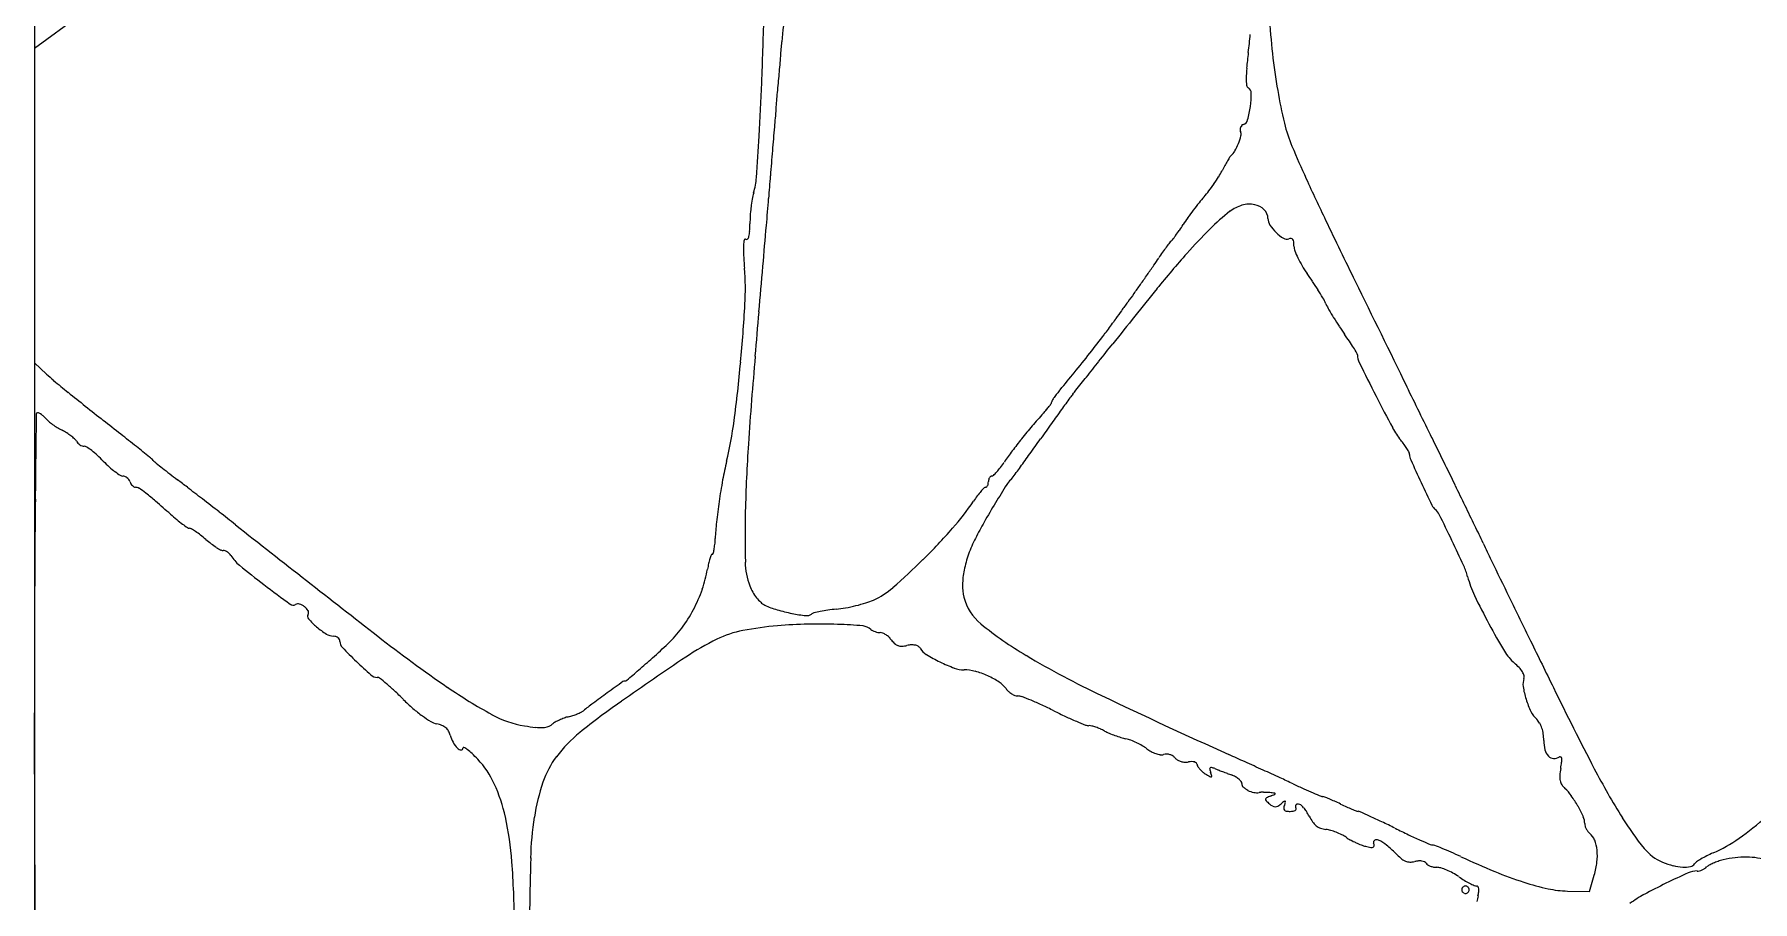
# Model space of a CAD drawing. Header units: millimetres. Extents: x 56222 to 3066687, y -650199 to -121287.
# Drawn here: x 138838.1 to 138853.09, y -183187.06 to -183179.49 of the extents above; entities that cross this region are included whole.
import ezdxf

# ---------------------------------------------------------------- set-up
doc = ezdxf.new("R2010")
doc.units = ezdxf.units.MM
doc.header["$MEASUREMENT"] = 0
doc.layers.add('FURNITURE', color=32, linetype='Continuous', lineweight=9)

msp = doc.modelspace()

# ---------------------------------------------------------------- linework, layer by layer
at = {"layer": 'FURNITURE', "lineweight": 0}
for p, q in [((138838.099, -183147.688), (138838.099, -183204.688)), ((138838.495, -183179.321), (138838.097, -183179.613)), ((138838.097, -183179.613), (138838.097, -183180.984)), ((138838.097, -183180.984), (138838.097, -183182.354)), ((138838.097, -183182.354), (138838.202, -183182.452)), ((138851.664, -183186.968), (138851.706, -183186.824)), ((138851.473, -183186.964), (138851.664, -183186.968))]:
    msp.add_line(p, q, dxfattribs=at)
for centre, radius, start, end in [((138849.591, -183179.951), 4.989, 172.1697, 175.4363), ((138792.409, -183177.892), 52.073, 357.7772, 358.4025), ((138854.456, -183179.04), 5.592, 182.9339, 186.3219), ((138817.944, -183177.425), 26.759, 355.1725, 355.4362), ((138842.341, -183178.871), 6.394, 353.0329, 354.4595), ((138775.138, -183173.81), 69.718, 355.04336, 355.17239), ((138853.625, -183180.25), 4.974, 173.033, 174.6262), ((138854.197, -183179.069), 5.331, 186.3219, 189.8334), ((138771.878, -183173.527), 72.99, 354.91521, 355.04333), ((138849.602, -183179.871), 0.932, 174.6262, 180.1322), ((138849.105, -183179.873), 0.436, 180.1321, 187.8591), ((138821.249, -183179.012), 23.211, 356.6334, 357.7773), ((138800.35, -183176.06), 44.405, 354.7293, 354.9152), ((138848.706, -183179.928), 0.0335, 187.8591, 238.2826), ((138848.661, -183180.001), 0.053, 359.5952, 58.2826), ((138847.807, -183179.995), 0.907, 352.1675, 359.5953), ((138853.366, -183179.212), 4.488, 189.8333, 193.5368), ((138869.988, -183182.485), 25.529, 174.7293, 175.0822), ((138847.814, -183179.996), 0.9, 344.6502, 352.1675), ((138920.096, -183186.796), 75.822, 175.08221, 175.23898), ((138848.663, -183180.318), 0.0469, 156.9836, 179.1587), ((138848.664, -183180.318), 0.0479, 179.1587, 200.9936), ((138848.662, -183180.317), 0.0455, 134.4318, 156.9837), ((138848.557, -183180.359), 0.0674, 346.3875, 20.9936), ((138848.66, -183180.315), 0.0432, 110.9935, 134.4318), ((138848.623, -183180.218), 0.0609, 290.9936, 344.6503), ((138850.29, -183179.953), 1.324, 193.5368, 202.7283), ((138821.791, -183179.044), 22.669, 355.7145, 356.6335), ((138848.131, -183180.257), 0.505, 330.4682, 338.6433), ((138848.123, -183180.254), 0.514, 338.6433, 346.3875), ((138857.651, -183176.869), 9.305, 202.7283, 204.6337), ((138925.376, -183187.236), 81.12, 175.23891, 175.39407), ((138850.056, -183181.488), 1.791, 151.4741, 153.1152), ((138849.598, -183181.239), 1.269, 149.3499, 151.4741), ((138849.656, -183181.273), 1.336, 147.6681, 149.35), ((138848.57, -183180.585), 0.0512, 129.7917, 147.668), ((138848.444, -183180.435), 0.145, 309.7916, 330.4682), ((138843.741, -183180.688), 0.657, 343.8689, 355.7145), ((138898.683, -183185.086), 54.341, 175.394, 175.6035), ((138847.075, -183179.887), 1.595, 325.4085, 328.0802), ((138847.85, -183180.369), 0.683, 328.0802, 333.1152), ((138872.065, -183170.26), 25.162, 204.6337, 205.5406), ((138845.744, -183181.167), 1.405, 170.1156, 173.0669), ((138844.866, -183181.014), 0.514, 163.8689, 170.1156), ((138805.17, -183177.896), 39.449, 355.2595, 355.6035), ((138849.365, -183181.839), 1.415, 138.7233, 141.485), ((138847.594, -183180.284), 0.942, 318.7233, 322.7545), ((138847.033, -183179.857), 1.647, 322.7545, 325.4086), ((138845.314, -183181.141), 0.974, 175.9821, 179.9999), ((138845.833, -183181.178), 1.495, 173.067, 175.982), ((138850.607, -183182.826), 3.002, 143.0677, 144.6478), ((138850.588, -183182.812), 2.978, 141.485, 143.0677), ((138849.761, -183182.6), 1.995, 128.1886, 134.939), ((138848.712, -183181.267), 0.298, 105.4817, 128.1886), ((138848.698, -183181.216), 0.246, 79.2454, 105.4817), ((138848.713, -183181.133), 0.161, 45.4656, 79.2454), ((138848.751, -183181.095), 0.108, 360, 45.4656), ((138844.104, -183181.194), 0.234, 345.707, 356.6266), ((138843.199, -183181.141), 1.14, 356.6266, 360), ((138651.84, -183165.181), 193.304, 355.15368, 355.25956), ((138846.671, -183180.238), 1.71, 323.9698, 325.838), ((138846.046, -183179.814), 2.466, 325.838, 327.2585), ((138849.411, -183181.978), 1.535, 144.6479, 147.2584), ((138851.621, -183184.464), 4.629, 134.939, 138.5385), ((138848.963, -183181.095), 0.104, 179.9999, 213.4541), ((138849.204, -183180.936), 0.392, 213.4541, 225.8884), ((138849.19, -183180.95), 0.373, 225.8884, 238.3913), ((138907.265, -183153.44), 64.174, 205.54053, 206.06879), ((138845.044, -183181.363), 0.761, 177.1897, 183.0704), ((138844.505, -183181.337), 0.222, 165.8094, 177.1897), ((138844.3, -183181.285), 0.00961, 58.2824, 165.8094), ((138844.311, -183181.267), 0.0112, 238.2825, 320.3359), ((138844.277, -183181.238), 0.0557, 320.3359, 345.7071), ((138849.381, -183182.379), 1.748, 143.6927, 145.5273), ((138849.525, -183182.485), 1.927, 142.3044, 143.6927), ((138848.049, -183181.344), 0.0612, 125.4983, 142.3043), ((138847.979, -183181.245), 0.0602, 305.4983, 322.5523), ((138846.534, -183180.138), 1.88, 322.5523, 323.9698), ((138849.022, -183181.222), 0.053, 238.3913, 290.9936), ((138849.056, -183181.31), 0.0406, 82.2084, 110.9936), ((138849.058, -183181.29), 0.0211, 35.3707, 82.2082), ((138849.036, -183181.306), 0.0483, 7.8046, 35.3707), ((138848.821, -183181.336), 0.265, 360, 7.8046), ((138849.207, -183181.336), 0.121, 180, 200.1634), ((138849.766, -183181.13), 0.716, 200.1633, 205.5656), ((138848.819, -183181.16), 4.542, 183.0703, 184.6388), ((138841.993, -183181.714), 2.307, 356.7797, 4.6388), ((138628.946, -183163.24), 216.28, 355.04782, 355.1537), ((138839.677, -183175.897), 9.922, 325.0227, 325.5984), ((138845.183, -183179.666), 3.25, 325.5984, 326.9215), ((138855.434, -183187.834), 9.718, 138.5385, 140.9125), ((138850.019, -183182.816), 2.522, 145.5273, 146.9214), ((138849.884, -183181.074), 0.846, 205.5656, 210.867), ((138849.933, -183181.045), 0.904, 210.867, 215.9154), ((138841.827, -183177.441), 7.276, 323.6947, 324.4531), ((138839.076, -183175.476), 10.656, 324.453, 325.0227), ((138847.535, -183182.781), 2.057, 33.5981, 35.9153), ((138847.035, -183183.114), 2.657, 31.6861, 33.5981), ((139313.772, -182954.57), 516.719, 206.0687, 206.18237), ((138887.038, -183213.506), 50.434, 140.9124, 141.6133), ((138863.402, -183193.287), 19.493, 143.9812, 144.256), ((138862.548, -183192.666), 18.437, 143.6948, 143.9812), ((138847.244, -183182.984), 2.411, 29.7509, 31.6861), ((138848.767, -183182.114), 0.658, 24.6639, 29.7509), ((138830.271, -183181.055), 14.047, 354.7127, 356.7796), ((138654.041, -183165.414), 191.092, 354.93164, 355.04784), ((138849.997, -183183.722), 3.025, 144.5277, 145.5189), ((138861.691, -183192.055), 17.385, 144.2559, 144.5277), ((138849.977, -183181.559), 0.674, 204.6639, 209.6231), ((138851.513, -183180.685), 2.441, 209.623, 211.5254), ((138851.723, -183180.556), 2.687, 211.5254, 213.4049), ((138834.762, -183172.395), 15.964, 321.792, 322.5208), ((138845.565, -183180.678), 2.351, 322.5209, 325.5189), ((138851.204, -183180.899), 2.065, 213.4049, 215.6946), ((138847.192, -183183.781), 2.874, 34.1898, 35.6946), ((138834.674, -183172.326), 16.076, 321.0095, 321.7919), ((138533.883, -182933.731), 400.112, 321.58521, 321.61317), ((138848.112, -183183.156), 1.762, 32.0186, 34.1899), ((138847.541, -183183.513), 2.436, 30.7076, 32.0187), ((138849.61, -183182.284), 0.0295, 360, 30.7076), ((138849.793, -183182.284), 0.154, 180, 206.3195), ((138830.643, -183181.089), 13.674, 352.5592, 354.7126), ((138881.27, -183185.568), 37.029, 174.9317, 176.1193), ((138646.05, -183022.68), 256.958, 321.54615, 321.58511), ((138876.016, -183169.313), 29.409, 206.3196, 206.9569), ((138839.239, -183181.335), 1.524, 227.1217, 230.2868), ((138849.824, -183168.592), 18.091, 230.2868, 230.8036), ((138839.76, -183176.443), 9.532, 319.8521, 321.0095), ((138567.489, -182960.293), 357.277, 321.52252, 321.54612), ((138549.518, -183330.337), 334.917, 26.09707, 26.18233), ((138850.62, -183167.616), 19.349, 230.8036, 231.3725), ((138852.857, -183164.816), 22.933, 231.3725, 231.8733), ((138846.448, -183182.364), 0.624, 320.258, 323.7887), ((138846.427, -183182.348), 0.651, 323.7887, 326.5722), ((138846.952, -183182.695), 0.021, 326.5723, 359.8842), ((138846.995, -183182.695), 0.0222, 147.9566, 179.884), ((138847.621, -183183.087), 0.761, 145.4689, 147.9565), ((138847.577, -183183.057), 0.707, 142.2204, 145.4688), ((138847.87, -183183.284), 1.078, 139.8521, 142.2204), ((138878.652, -183205.558), 38.96, 144.004, 144.188), ((138847.784, -183183.134), 0.806, 141.0137, 144.004), ((138843.363, -183179.556), 4.881, 321.0137, 321.5225), ((138864.359, -183175.241), 16.331, 206.9569, 208.0569), ((140275.861, -183199.216), 1437.842, 179.345893, 179.375458), ((138838.125, -183182.802), 0.012, 89.9999, 179.3459), ((138838.125, -183182.819), 0.0298, 62.3965, 90), ((138838.067, -183182.931), 0.156, 54.2743, 62.3963), ((138838.044, -183182.962), 0.194, 46.6338, 54.2742), ((138838.026, -183182.981), 0.221, 39.6902, 46.6337), ((138838.332, -183182.728), 0.176, 219.6902, 230.3199), ((138838.633, -183182.365), 0.648, 230.3199, 234.3557), ((138812.582, -183216.131), 42.299, 51.6098, 51.8733), ((138840.871, -183182.425), 3.359, 346.4469, 352.5592), ((138850.451, -183186.03), 4.804, 137.6763, 139.424), ((138884.953, -183210.013), 46.676, 144.4614, 144.6638), ((138846.199, -183182.157), 0.947, 317.6762, 320.2581), ((138872.395, -183201.043), 31.244, 144.188, 144.4614), ((138838.677, -183182.303), 0.724, 234.3557, 238.3121), ((138838.605, -183182.419), 0.587, 238.312, 242.9429), ((138838.1, -183183.408), 0.523, 57.8863, 62.9429), ((138838.099, -183183.411), 0.526, 52.8501, 57.8863), ((138838.144, -183183.35), 0.45, 47.7036, 52.8502), ((138838.389, -183183.082), 0.0875, 30.3729, 47.7036), ((138821.971, -183204.281), 27.181, 51.2426, 51.6098), ((138849.828, -183185.517), 3.996, 141.2621, 143.2003), ((138850.214, -183185.827), 4.492, 139.4241, 141.2621), ((138819.974, -183163.944), 32.977, 324.3821, 324.6638), ((138850.484, -183182.637), 0.609, 208.0569, 219.9714), ((138849.462, -183183.494), 0.725, 36.1918, 39.9714), ((138625.025, -183293.351), 250.839, 25.99118, 26.09706), ((138838.54, -183182.993), 0.0877, 210.3728, 224.3496), ((138838.554, -183182.979), 0.108, 224.3495, 236.3135), ((138838.548, -183182.988), 0.0972, 236.3135, 248.8476), ((138838.531, -183183.034), 0.0483, 248.8477, 269.9999), ((138838.531, -183183.123), 0.0405, 56.1341, 90), ((138838.121, -183183.733), 0.776, 52.1811, 56.1341), ((138838.084, -183183.781), 0.837, 47.7055, 52.1811), ((138837.83, -183184.06), 1.213, 44.318, 47.7056), ((138815.373, -183212.5), 37.721, 51.0199, 51.2426), ((138838.771, -183183.586), 0.526, 46.2791, 51.0198), ((138857.5, -183183.955), 13.204, 176.1193, 178.6826), ((138848.587, -183184.588), 2.446, 143.2002, 145.9998), ((138831.639, -183172.301), 18.627, 323.9501, 324.3821), ((138849.6, -183183.392), 0.553, 31.5638, 36.1917), ((138849.658, -183183.357), 0.486, 27.188, 31.5637), ((138850.054, -183183.153), 0.0401, 359.9999, 27.188), ((138850.211, -183183.153), 0.117, 180, 204.3184), ((138839.516, -183182.414), 1.143, 224.318, 227.9219), ((138839.288, -183182.666), 0.804, 227.9218, 232.6135), ((138839.242, -183182.727), 0.726, 232.6135, 236.8691), ((138839.459, -183182.866), 0.471, 226.2791, 230.7158), ((138842.407, -183179.262), 5.127, 230.7158, 231.4856), ((138842.667, -183178.935), 5.544, 231.4856, 232.3214), ((138843.216, -183178.225), 6.442, 232.3214, 233.0683), ((138847.195, -183183.949), 3.146, 166.4469, 169.4983), ((138846.058, -183182.913), 0.586, 313.7758, 317.8314), ((138846.037, -183182.893), 0.615, 317.8315, 322.6081), ((138845.753, -183182.677), 0.972, 322.6081, 325.9997), ((138807.352, -183154.623), 48.667, 323.8071, 323.9501), ((138867.391, -183175.39), 18.969, 204.3184, 204.9762), ((138838.868, -183183.299), 0.0435, 236.8692, 270), ((138838.868, -183183.388), 0.046, 67.0629, 89.9999), ((138838.856, -183183.419), 0.079, 51.7691, 67.0629), ((138838.85, -183183.425), 0.0875, 37.2238, 51.769), ((138838.86, -183183.418), 0.0756, 20.9936, 37.2238), ((138839.032, -183183.352), 0.109, 200.9936, 211.9162), ((138839.019, -183183.36), 0.0939, 211.9163, 224.1704), ((138839.003, -183183.376), 0.071, 224.1706, 238.1022), ((138838.978, -183183.416), 0.0234, 238.1021, 269.9999), ((138838.978, -183183.499), 0.059, 56.8231, 89.9999), ((138838.489, -183184.246), 0.952, 52.4597, 56.8231), ((138833.831, -183190.71), 9.177, 52.3917, 53.0682), ((138810.569, -183220.908), 47.295, 52.191, 52.3917), ((138849.252, -183184.331), 5.238, 169.4983, 171.5811), ((138846.871, -183183.924), 0.683, 139.0427, 143.2782), ((138846.889, -183183.94), 0.708, 135.7246, 139.0427), ((138846.396, -183183.459), 0.0189, 90.522, 135.7247), ((138846.396, -183183.426), 0.0137, 270.5221, 313.5789), ((138846.379, -183183.408), 0.0384, 313.5788, 333.5388), ((138846.358, -183183.398), 0.0621, 333.5391, 349.0083), ((138846.322, -183183.391), 0.098, 349.0083, 359.9999), ((138846.505, -183183.391), 0.0843, 167.2101, 180.0001), ((138846.478, -183183.385), 0.0566, 149.9688, 167.21), ((138846.461, -183183.375), 0.0373, 128.3314, 149.9689), ((138846.449, -183183.36), 0.0173, 89.9999, 128.3315), ((138846.449, -183183.32), 0.0219, 270, 313.7758), ((138858.597, -183190.886), 14.149, 148.1363, 148.8947), ((138846.742, -183183.518), 0.191, 131.6466, 148.1363), ((138846.557, -183183.31), 0.087, 311.6466, 323.8071), ((138867.501, -183175.338), 19.091, 204.9762, 205.63), ((138617.84, -183296.855), 258.832, 25.90504, 25.99121), ((138958.215, -183184.853), 120.117, 179.37548, 179.77632), ((138837.935, -183184.968), 1.862, 49.094, 52.4597), ((138831.885, -183191.951), 11.101, 48.1953, 49.094), ((138807.054, -183225.437), 53.029, 51.9897, 52.1909), ((138849.011, -183184.295), 4.994, 171.581, 173.6789), ((138844.454, -183182.333), 2.209, 318.4955, 326.2215), ((138847.213, -183184.179), 1.11, 143.2781, 146.2216), ((138853.226, -183187.645), 7.877, 148.8947, 150.3076), ((138850.393, -183183.546), 0.115, 205.6301, 230.1278), ((138840.509, -183182.306), 1.837, 228.1953, 230.4298), ((138840.086, -183182.818), 1.173, 230.4297, 233.5574), ((138840.178, -183182.693), 1.328, 233.5573, 235.8353), ((138810.22, -183221.387), 47.888, 51.7725, 51.9897), ((138975.177, -183011.971), 218.694, 231.77248, 232.18501), ((138845.884, -183183.949), 1.848, 173.6789, 178.0851), ((138853.767, -183183.869), 9.47, 178.6826, 181.3536), ((138849.693, -183185.631), 3.809, 150.3076, 152.7403), ((138850.233, -183183.737), 0.134, 26.3366, 50.1278), ((138828.487, -183194.502), 24.399, 25.7428, 26.3367), ((138839.853, -183189.027), 12.019, 25.1039, 25.9051), ((138839.45, -183183.766), 0.0311, 235.8352, 269.8487), ((138839.45, -183183.83), 0.0325, 58.5575, 89.8486), ((138839.012, -183184.545), 0.87, 55.6621, 58.5575), ((138839.019, -183184.535), 0.859, 52.0963, 55.6621), ((138838.764, -183184.863), 1.274, 49.443, 52.0963), ((138840.214, -183183.168), 0.957, 229.4431, 233.0105), ((138840.066, -183183.365), 0.71, 233.0106, 237.472), ((138843.111, -183183.856), 0.927, 354.803, 358.0849), ((138841.91, -183180.083), 5.606, 314.641, 318.4955), ((138847.355, -183184.426), 1.179, 152.7403, 160.1074), ((138838.528, -183189.661), 13.251, 24.6962, 25.7428), ((138862.257, -183178.53), 12.723, 205.1038, 205.8448), ((138840.026, -183183.429), 0.635, 237.4721, 241.5987), ((138839.745, -183183.947), 0.0456, 241.5988, 269.8881), ((138839.745, -183184.04), 0.0479, 69.2907, 89.8879), ((138839.728, -183184.087), 0.0974, 57.1776, 69.2908), ((138839.722, -183184.095), 0.108, 45.5814, 57.1775), ((138839.737, -183184.08), 0.0858, 31.8416, 45.5814), ((138840.103, -183183.853), 0.344, 211.8417, 230.8465), ((138844.432, -183184.206), 0.464, 162.1417, 167.5126), ((138844.399, -183184.195), 0.43, 157.6011, 162.1417), ((138844.011, -183184.035), 0.01, 89.9999, 157.6011), ((138844.011, -183184.016), 0.00882, 270.0001, 344.9466), ((138843.591, -183183.903), 0.444, 344.9465, 349.4599), ((138843.552, -183183.896), 0.483, 349.4599, 354.803), ((138841.658, -183179.827), 5.965, 311.1964, 314.641), ((138847.124, -183184.342), 0.933, 160.1074, 168.8873), ((139051.831, -183086.704), 223.365, 205.84472, 205.93662), ((138845.084, -183177.735), 8.234, 230.8465, 232.7459), ((138842.998, -183184), 0.983, 340.4413, 350.915), ((138844.813, -183184.29), 0.854, 167.5125, 170.9149), ((138844.926, -183184.078), 0.628, 181.3536, 200.7246), ((138846.955, -183184.309), 0.761, 168.8872, 178.5679), ((138850.055, -183184.36), 0.564, 14.3536, 24.6962), ((138851.48, -183183.995), 0.907, 194.3536, 205.4513), ((139100.215, -183185.407), 262.118, 179.77634, 180.00002), ((138851.397, -183169.435), 18.662, 232.7459, 233.6319), ((138842.669, -183183.883), 1.333, 332.1024, 340.4412), ((138844.716, -183184.158), 0.403, 200.7246, 209.212), ((138844.709, -183184.162), 0.395, 209.212, 217.8314), ((138845.148, -183183.815), 0.666, 293.9138, 311.1965), ((138846.599, -183184.3), 0.405, 178.5678, 194.0893), ((138840.354, -183184.43), 0.0386, 233.6319, 301.7175), ((138840.397, -183184.501), 0.0439, 73.0065, 121.7174), ((138840.37, -183184.59), 0.137, 52.1365, 73.0065), ((138840.38, -183184.576), 0.12, 29.5494, 52.1365), ((138840.458, -183184.532), 0.0313, 328.2825, 29.5494), ((138842.675, -183183.886), 1.326, 323.7449, 332.1025), ((138844.661, -183184.199), 0.333, 217.8314, 227.0929), ((138844.53, -183184.339), 0.142, 227.093, 244.6117), ((138844.788, -183183.796), 0.744, 244.6118, 253.431), ((138844.976, -183183.167), 1.4, 253.431, 258.9237), ((138845.183, -183185.666), 1.165, 101.3704, 104.1429), ((138845.19, -183185.702), 1.202, 98.134, 101.3705), ((138845.254, -183186.154), 1.658, 95.5907, 98.134), ((138845, -183183.558), 0.95, 275.5907, 280.5197), ((138844.886, -183182.942), 1.577, 280.5197, 283.8925), ((138844.902, -183183.006), 1.511, 283.8925, 287.2974), ((138845.166, -183183.856), 0.621, 287.2974, 293.9139), ((138846.629, -183184.293), 0.436, 194.0893, 231.0537), ((138855.417, -183182.121), 5.267, 205.4513, 208.4722), ((139053.221, -183086.028), 224.91, 205.93654, 206.04495), ((138840.512, -183184.566), 0.0328, 148.2825, 221.8382), ((138841.06, -183184.076), 0.768, 221.8382, 229.3399), ((138841.032, -183184.108), 0.725, 229.3399, 237.6403), ((138842.974, -183184.105), 0.955, 313.0583, 323.7449), ((138844.775, -183187.135), 2.494, 94.4903, 101.5087), ((138844.956, -183189.432), 4.799, 91.3022, 94.4904), ((138845.039, -183182.843), 1.73, 258.9236, 263.0256), ((138844.837, -183184.497), 0.0634, 263.0256, 307.9558), ((138844.942, -183188.82), 4.187, 87.7704, 91.3023), ((138844.913, -183184.595), 0.0606, 104.1428, 127.9558), ((138844.9, -183189.903), 5.271, 85.3558, 87.7704), ((138845.317, -183184.764), 0.114, 47.4235, 85.3558), ((138845.443, -183184.627), 0.0719, 227.4236, 242.5923), ((138848.455, -183182.034), 3.341, 231.0537, 239.2985), ((138856.078, -183181.763), 6.019, 208.4721, 211.0902), ((138840.708, -183184.619), 0.12, 237.6402, 268.9655), ((138840.705, -183184.812), 0.0724, 71.434, 88.9655), ((138840.709, -183184.8), 0.06, 51.2556, 71.434), ((138840.715, -183184.791), 0.0491, 28.693, 51.2556), ((138840.727, -183184.785), 0.0356, 360, 28.6932), ((138840.839, -183184.785), 0.0763, 180, 223.4696), ((138849.907, -183173.381), 14.377, 232.185, 235.194), ((138835.607, -183176.222), 11.745, 312.1558, 313.0584), ((138845.022, -183186.773), 2.229, 115.8311, 123.8905), ((138844.469, -183185.63), 0.96, 101.5087, 115.8311), ((138845.483, -183184.549), 0.159, 242.5924, 250.9602), ((138845.487, -183184.539), 0.17, 250.9603, 259.1375), ((138845.477, -183184.592), 0.116, 259.1375, 269.9999), ((138845.477, -183184.767), 0.059, 66.9486, 90), ((138845.435, -183184.866), 0.166, 56.3093, 66.9486), ((138845.418, -183184.891), 0.197, 46.361, 56.3093), ((138845.428, -183184.88), 0.181, 35.7825, 46.361), ((138845.723, -183184.667), 0.182, 215.7825, 228.5842), ((138845.66, -183184.739), 0.0871, 228.5842, 250.8206), ((138845.663, -183184.731), 0.0952, 250.8206, 271.8681), ((138845.658, -183184.585), 0.241, 271.8681, 282.3875), ((138845.761, -183185.054), 0.239, 93.1319, 102.3875), ((138845.755, -183184.943), 0.128, 78.3566, 93.1319), ((138845.764, -183184.902), 0.0864, 60.0224, 78.3566), ((138845.782, -183184.871), 0.0501, 32.4573, 60.0225), ((139111.551, -183057.522), 289.833, 206.04495, 206.13456), ((138843.511, -183182.252), 3.758, 223.4696, 226.1117), ((138843.437, -183182.329), 3.651, 226.1116, 228.8262), ((138865.4, -183217.109), 38.774, 123.8905, 124.8961), ((138839.098, -183180.078), 6.543, 310.7574, 312.1558), ((138845.969, -183184.752), 0.172, 212.4572, 238.3107), ((138846.619, -183183.7), 1.409, 238.3107, 243.8087), ((138846.598, -183183.743), 1.36, 243.8086, 249.562), ((138850.93, -183177.865), 8.189, 239.2986, 244.515), ((138851.288, -183184.651), 0.426, 211.0902, 229.2219), ((138850.694, -183185.34), 0.483, 42.5583, 49.222), ((138841.088, -183185.015), 0.0835, 228.8261, 270), ((138841.088, -183185.132), 0.0336, 51.4969, 90), ((138839.527, -183187.094), 2.541, 49.7497, 51.4969), ((138843.246, -183185.155), 0.0244, 89.9999, 125.6716), ((138843.246, -183185.1), 0.0302, 270, 310.2651), ((138832.946, -183172.939), 15.967, 310.2651, 310.7573), ((138846.208, -183184.788), 0.245, 249.562, 270), ((138846.208, -183185.392), 0.359, 74.5442, 90), ((138846.094, -183185.805), 0.788, 65.9458, 74.5442), ((138846.106, -183185.779), 0.759, 57.3554, 65.9457), ((138850.874, -183185.175), 0.24, 31.3002, 42.5583), ((138850.955, -183185.126), 0.145, 16.8295, 31.3004), ((138851.219, -183185.158), 0.135, 159.0064, 189.1775), ((138851.055, -183185.095), 0.0398, 339.0064, 16.8296), ((138839.917, -183186.633), 1.937, 46.9847, 49.7497), ((138839.051, -183187.561), 3.207, 45.0889, 46.9847), ((138844.065, -183181.785), 4.14, 235.194, 241.4535), ((138849.615, -183194.268), 11.141, 125.8165, 126.6159), ((138882.086, -183239.263), 66.629, 125.67151, 125.81658), ((138846.402, -183185.317), 0.21, 35.0084, 57.3553), ((138846.701, -183185.108), 0.155, 215.0084, 227.1459), ((138846.721, -183185.085), 0.185, 227.1459, 237.7513), ((138846.71, -183185.104), 0.163, 237.7514, 248.9308), ((138846.676, -183185.191), 0.0698, 248.9309, 269.9999), ((138846.676, -183185.361), 0.1, 69.5892, 89.9999), ((138845.812, -183187.683), 2.578, 67.6512, 69.5891), ((138870.865, -183136.043), 54.519, 244.515, 245.8014), ((138851.867, -183185.053), 0.792, 189.1774, 197.3338), ((138884.659, -183168.845), 37.103, 206.1346, 207.3578), ((139186.778, -183185.407), 348.682, 179.99997, 180.18859), ((138842.576, -183184.026), 1.786, 225.0889, 228.8046), ((138842.205, -183184.449), 1.223, 228.8046, 233.7399), ((138842.52, -183184.625), 0.908, 241.4536, 260.7559), ((138842.641, -183184.954), 0.502, 283.3869, 287.8982), ((138842.624, -183184.9), 0.559, 287.8983, 292.0641), ((138842.65, -183184.964), 0.489, 292.0642, 296.3084), ((138846.918, -183190.612), 6.467, 124.896, 128.9219), ((138842.817, -183185.304), 0.111, 296.3082, 309.1056), ((138844.407, -183187.26), 2.41, 126.6159, 129.1056), ((138845.852, -183187.585), 2.472, 65.222, 67.6513), ((138845.419, -183188.524), 3.506, 63.3528, 65.222), ((138848.866, -183181.653), 4.181, 243.3528, 244.9133), ((138851.866, -183185.054), 0.791, 197.3338, 205.7353), ((138851.363, -183185.296), 0.232, 205.7352, 226.6648), ((138842.036, -183184.679), 0.937, 233.7399, 239.0757), ((138841.644, -183185.334), 0.174, 239.0758, 257.6124), ((138841.552, -183185.756), 0.258, 67.0877, 77.6124), ((138841.599, -183185.643), 0.136, 50.0446, 67.0877), ((138841.615, -183185.625), 0.112, 30.9976, 50.0446), ((138841.598, -183185.635), 0.131, 14.0893, 30.9977), ((138842.7, -183183.516), 2.032, 260.7559, 263.5234), ((138842.514, -183185.154), 0.382, 263.5234, 273.0576), ((138842.526, -183185.364), 0.173, 273.0577, 288.28), ((138842.548, -183185.431), 0.102, 288.28, 310.8421), ((138842.722, -183185.632), 0.164, 119.7564, 130.8421), ((138842.874, -183185.898), 0.47, 114.6993, 119.7564), ((138843.599, -183186.502), 1.184, 128.9218, 143.0703), ((138842.891, -183185.936), 0.512, 109.7472, 114.6993), ((138842.842, -183185.799), 0.367, 103.3868, 109.7472), ((138848.29, -183182.884), 2.822, 244.9133, 247.0085), ((138848.437, -183182.537), 3.199, 247.0084, 248.5476), ((138847.299, -183185.433), 0.0874, 248.5475, 269.1975), ((138847.297, -183185.625), 0.105, 75.5854, 89.1975), ((138847.201, -183185.996), 0.488, 71.2404, 75.5854), ((138847.178, -183186.064), 0.56, 66.9725, 71.2403), ((138847.195, -183186.026), 0.518, 62.448, 66.9724), ((138847.679, -183185.097), 0.53, 242.448, 247.2858), ((138851.1, -183185.574), 0.15, 30.5339, 46.6646), ((138851.037, -183185.612), 0.224, 18.5723, 30.534), ((138850.983, -183185.63), 0.281, 7.9269, 18.5724), ((138841.976, -183185.54), 0.259, 194.0894, 208.9078), ((138841.961, -183185.548), 0.242, 208.9079, 224.5051), ((138841.821, -183185.686), 0.0453, 224.5051, 267.6726), ((138841.82, -183185.716), 0.0158, 267.6725, 360), ((138841.842, -183185.716), 0.00641, 64.0448, 180), ((138841.767, -183185.87), 0.178, 53.128, 64.0446), ((138841.592, -183186.104), 0.47, 46.4428, 53.128), ((138847.894, -183184.583), 1.087, 247.2858, 250.1133), ((138847.896, -183184.578), 1.092, 250.1133, 252.9376), ((138847.739, -183185.09), 0.557, 252.9377, 257.6124), ((138847.553, -183185.937), 0.31, 69.1846, 77.6125), ((138847.435, -183186.248), 0.643, 64.2977, 69.1846), ((138847.43, -183186.257), 0.653, 59.4316, 64.2978), ((138847.58, -183186.004), 0.359, 51.8113, 59.4316), ((138847.965, -183185.514), 0.264, 231.8114, 241.4941), ((138850.849, -183185.649), 0.416, 360, 7.927), ((138851.6, -183185.649), 0.335, 180, 194.0462), ((138851.395, -183185.7), 0.123, 194.0462, 223.6891), ((138841.031, -183186.693), 1.283, 43.2832, 46.4428), ((138841.397, -183186.349), 0.781, 24.2608, 43.2832), ((138843.292, -183186.271), 0.801, 143.0702, 161.232), ((138847.964, -183185.515), 0.262, 241.4941, 251.2148), ((138847.95, -183185.559), 0.216, 251.2148, 261.7292), ((138847.929, -183185.698), 0.0761, 261.7293, 284.655), ((138847.971, -183185.855), 0.0865, 86.6991, 104.655), ((138847.969, -183185.89), 0.122, 72.7906, 86.6992), ((138847.969, -183185.888), 0.12, 58.7688, 72.7906), ((138847.99, -183185.854), 0.0792, 39.6902, 58.7688), ((138848.11, -183185.754), 0.0768, 219.6901, 240.213), ((138848.139, -183185.704), 0.135, 240.2129, 253.6818), ((138848.143, -183185.69), 0.149, 253.6819, 266.527), ((138848.142, -183185.71), 0.129, 266.5269, 280.8222), ((138848.198, -183186.003), 0.169, 90.8595, 100.8222), ((138848.197, -183185.915), 0.0814, 73.6244, 90.8594), ((138848.208, -183185.877), 0.0414, 48.3335, 73.6245), ((138848.224, -183185.859), 0.0174, 0, 48.3335), ((138848.274, -183185.859), 0.0328, 180, 211.2306), ((138848.379, -183185.795), 0.155, 211.2307, 221.0827), ((138830.786, -183225.228), 43.257, 65.5953, 65.8013), ((138821.441, -183245.825), 65.875, 65.44484, 65.59518), ((138851.354, -183185.739), 0.0672, 223.6891, 266.9384), ((138851.355, -183185.716), 0.0899, 266.9384, 301.7174), ((138851.408, -183185.802), 0.0109, 51.2969, 121.7174), ((138850.504, -183185.722), 0.925, 349.3747, 352.7139), ((138851.402, -183185.809), 0.0202, 6.4777, 51.297), ((138851.287, -183185.822), 0.136, 352.7139, 6.4776), ((138840.743, -183186.644), 1.499, 12.5826, 24.2608), ((138844.276, -183186.606), 1.84, 161.232, 170.9886), ((138848.413, -183185.765), 0.201, 221.0826, 230.0864), ((138848.437, -183185.737), 0.238, 230.0865, 238.0149), ((138849.163, -183184.575), 1.608, 238.0148, 239.7524), ((138848.362, -183185.896), 0.0119, 132.0508, 193.8891), ((138848.578, -183185.843), 0.234, 193.8891, 200.9936), ((138848.361, -183185.949), 0.0172, 239.7524, 283.9866), ((138848.363, -183185.897), 0.0131, 74.3102, 132.0507), ((138847.979, -183186.073), 0.407, 16.3357, 20.9937), ((138848.364, -183185.96), 0.00617, 283.9866, 16.3358), ((138848.293, -183186.148), 0.273, 67.9443, 74.3103), ((138849.097, -183184.162), 1.869, 247.9442, 248.8731), ((138850.682, -183180.06), 6.267, 248.873, 249.2503), ((138850.875, -183179.552), 6.81, 249.2503, 249.6236), ((138850.221, -183181.311), 4.934, 249.6236, 250.099), ((138848.462, -183186.171), 0.235, 60.9132, 70.099), ((138848.488, -183186.123), 0.18, 49.7223, 60.9131), ((138848.521, -183186.084), 0.129, 36.8007, 49.7223), ((138848.6, -183186.026), 0.0316, 360, 36.8007), ((138848.672, -183186.026), 0.0411, 180, 227.0078), ((138823.139, -183242.109), 61.79, 65.29289, 65.44483), ((138840.02, -183205.417), 21.401, 64.9578, 65.2929), ((138852.418, -183178.882), 7.888, 244.9578, 245.6958), ((138852.034, -183186.009), 0.631, 169.3747, 175.1659), ((138851.559, -183185.969), 0.154, 175.1659, 191.6433), ((138851.509, -183185.979), 0.103, 191.6433, 212.8351), ((138857.119, -183183.095), 6.094, 207.3578, 212.0084), ((138848.766, -183185.925), 0.178, 227.0079, 242.8223), ((138848.781, -183185.896), 0.212, 242.8223, 257.5531), ((138848.761, -183185.986), 0.119, 257.5531, 280.1585), ((138848.8, -183186.202), 0.1, 91.5802, 100.1584), ((138848.814, -183186.695), 0.594, 89.2818, 91.5802), ((138848.813, -183186.774), 0.672, 86.9662, 89.282), ((138848.853, -183186.163), 0.015, 116.525, 173.0542), ((138848.854, -183186.163), 0.0164, 173.0542, 225.8742), ((138849.196, -183185.811), 0.507, 225.8743, 230.3098), ((138849.035, -183186.528), 0.423, 111.4806, 116.5251), ((138848.813, -183186.758), 0.657, 84.61, 86.9661), ((138848.654, -183188.45), 2.356, 83.5868, 84.6099), ((138848.06, -183184.05), 2.24, 291.4806, 292.5421), ((138848.916, -183186.114), 0.00531, 9.4906, 83.5868), ((138848.917, -183186.114), 0.00504, 292.5422, 9.4905), ((138849.623, -183186.985), 1.017, 127.6718, 129.6902), ((138849.007, -183186.187), 0.00851, 67.0819, 127.6718), ((138849.008, -183186.184), 0.00527, 341.924, 67.0819), ((138851.104, -183181.792), 4.695, 245.6958, 246.7842), ((138852.527, -183178.475), 8.304, 246.7842, 247.3065), ((138849.341, -183186.091), 0.0485, 247.3067, 267.3317), ((138849.337, -183186.187), 0.0476, 68.7441, 87.3317), ((138848.679, -183187.878), 1.862, 67.421, 68.744), ((138848.777, -183187.643), 1.607, 65.5837, 67.421), ((138848.454, -183188.354), 2.388, 64.2179, 65.5836), ((138851.566, -183185.942), 0.171, 212.8351, 227.3155), ((138851.175, -183186.366), 0.406, 35.2821, 47.3156), ((138850.655, -183186.734), 1.042, 29.3298, 35.2821), ((138839.596, -183186.899), 2.674, 4.1093, 12.5827), ((138845.122, -183186.74), 2.697, 170.9886, 178.6208), ((138849.008, -183186.037), 0.214, 230.3098, 239.7489), ((138848.924, -183186.181), 0.0468, 239.7489, 268.8713), ((138848.924, -183186.183), 0.0441, 268.8715, 299.1331), ((138848.857, -183186.063), 0.182, 299.133, 309.6902), ((138849.089, -183186.248), 0.0924, 159.0065, 175.0841), ((138849.018, -183186.242), 0.0211, 175.0841, 223.1017), ((138848.433, -183185.997), 0.61, 339.0064, 341.924), ((138849.025, -183186.236), 0.0305, 223.1016, 260.7163), ((138849.052, -183186.065), 0.203, 260.7163, 270), ((138849.052, -183186.126), 0.142, 270, 280.3639), ((138849.069, -183186.217), 0.0503, 280.3639, 302.8627), ((138849.086, -183186.243), 0.0195, 302.8627, 342.9245), ((138849.113, -183186.222), 0.0149, 144.7384, 186.9205), ((138849.129, -183186.22), 0.0304, 186.9203, 211.7174), ((138849.116, -183186.224), 0.0183, 107.6215, 144.7382), ((138849.09, -183186.244), 0.015, 342.9245, 31.7174), ((138849.124, -183186.25), 0.0461, 89.0061, 107.6215), ((138849.125, -183186.237), 0.0325, 51.1343, 89.0062), ((138849.012, -183186.377), 0.212, 41.674, 51.1343), ((138848.958, -183186.425), 0.285, 33.0412, 41.6741), ((138848.874, -183186.479), 0.384, 26.1422, 33.0413), ((138849.552, -183186.147), 0.37, 206.1422, 215.0442), ((138850.551, -183184.014), 2.432, 244.2179, 245.5582), ((138850.219, -183184.744), 1.63, 245.5582, 247.3676), ((138850.325, -183184.488), 1.907, 247.3676, 248.6574), ((138849.648, -183186.221), 0.0468, 248.6574, 267.2853), ((138849.644, -183186.313), 0.0456, 65.7293, 87.2855), ((138843.219, -183200.562), 15.676, 65.3779, 65.7293), ((138846.788, -183192.776), 7.111, 64.4748, 65.378), ((138850.637, -183186.744), 1.064, 23.7775, 29.3297), ((138851.475, -183186.375), 0.148, 360, 23.7775), ((138854.174, -183184.935), 2.622, 212.0084, 219.161), ((138851.557, -183184.493), 2.456, 305.1011, 312.198), ((138849.383, -183186.265), 0.164, 215.0442, 231.4187), ((138849.366, -183186.286), 0.137, 231.4186, 249.6227), ((138849.388, -183186.227), 0.2, 249.6228, 263.3265), ((138849.334, -183186.691), 0.267, 74.1424, 83.3264), ((138849.257, -183186.959), 0.546, 68.7684, 74.1425), ((138849.254, -183186.968), 0.555, 63.4182, 68.7684), ((138849.365, -183186.746), 0.307, 55.0897, 63.4182), ((138844.506, -183197.553), 12.405, 63.8794, 64.4748), ((138853.998, -183178.196), 9.154, 243.8794, 244.6882), ((138852.385, -183181.607), 5.381, 244.6883, 245.8924), ((138851.692, -183186.375), 0.0696, 180, 197.6053), ((138851.764, -183186.352), 0.145, 197.6053, 207.7846), ((138851.774, -183186.347), 0.156, 207.7845, 217.6729), ((138851.739, -183186.374), 0.112, 217.673, 230.3099), ((138851.576, -183186.571), 0.143, 21.435, 50.3098), ((138926.479, -183186.264), 88.381, 180.18853, 180.71175), ((138849.779, -183186.153), 0.416, 235.0896, 241.2468), ((138849.937, -183185.865), 0.744, 241.2468, 245.2289), ((138849.93, -183185.881), 0.727, 245.2289, 249.2335), ((138849.79, -183186.249), 0.333, 249.2335, 256.4131), ((138849.876, -183185.892), 0.7, 256.4131, 260.2634), ((138849.764, -183186.545), 0.0386, 260.2635, 292.0331), ((138849.774, -183186.569), 0.012, 292.0332, 2.9807), ((138849.8, -183186.538), 0.02, 117.2359, 200.9935), ((138849.709, -183186.573), 0.0773, 2.9807, 20.9935), ((138849.808, -183186.554), 0.0386, 65.1096, 117.2359), ((138849.686, -183186.819), 0.33, 50.9815, 65.1096), ((138849.321, -183187.269), 0.91, 44.349, 50.9815), ((138854.237, -183177.468), 9.915, 245.8925, 246.4478), ((138850.295, -183186.511), 0.0499, 246.4479, 270), ((138850.295, -183186.614), 0.0524, 68.4943, 90), ((138848.656, -183190.772), 4.522, 67.603, 68.4943), ((138849.177, -183189.509), 3.156, 66.0823, 67.6029), ((138848.4, -183191.261), 5.073, 65.0167, 66.0823), ((138851.398, -183186.641), 0.335, 6.1099, 21.4349), ((138851.265, -183186.655), 0.468, 353.1727, 6.1098), ((138852.459, -183186.332), 0.41, 219.1611, 247.3235), ((138853.246, -183187.768), 1.244, 113.8621, 116.7091), ((138852.205, -183185.415), 1.329, 293.8621, 305.1011), ((138833.437, -183187.342), 8.849, 0.6347, 4.1093), ((138917.46, -183188.481), 75.055, 178.62081, 179.30767), ((138850.383, -183186.23), 0.576, 224.349, 230.7397), ((138850.125, -183186.546), 0.169, 230.7397, 246.6936), ((138850.103, -183186.599), 0.111, 246.6937, 267.2202), ((138850.104, -183186.566), 0.144, 267.2203, 284.0893), ((138850.182, -183186.875), 0.174, 93.6, 104.0892), ((138850.18, -183186.839), 0.139, 81.1549, 93.5999), ((138850.185, -183186.801), 0.101, 66.6999, 81.155), ((138850.213, -183186.737), 0.0307, 31.7174, 66.6998), ((138850.275, -183186.699), 0.0417, 211.7174, 238.105), ((138850.321, -183186.624), 0.13, 238.1049, 249.4062), ((138850.332, -183186.595), 0.161, 249.4061, 259.7748), ((138850.333, -183186.592), 0.164, 259.7747, 270), ((138850.333, -183186.876), 0.12, 72.6559, 90.0001), ((138850.207, -183187.278), 0.541, 66.994, 72.6559), ((138850.172, -183187.361), 0.631, 61.4988, 66.994), ((138853.535, -183180.241), 7.085, 245.0167, 247.6279), ((138851.046, -183186.628), 0.688, 343.4891, 353.1727), ((138852.565, -183186.08), 0.684, 247.3235, 255.4705), ((138852.5, -183186.329), 0.426, 255.4705, 267.0865), ((138852.492, -183186.485), 0.27, 267.0865, 281.4377), ((138852.535, -183186.696), 0.0546, 281.4377, 328.2825), ((138852.625, -183186.751), 0.0509, 123.4553, 148.2825), ((138853.071, -183187.427), 0.861, 120.2944, 123.4553), ((138852.584, -183186.634), 0.157, 284.4245, 293.3872), ((138853.098, -183187.474), 0.915, 116.7091, 120.2944), ((138852.583, -183186.63), 0.161, 293.3873, 302.2646), ((138852.616, -183186.682), 0.0995, 302.2646, 315), ((138852.749, -183186.816), 0.0889, 118.0777, 135), ((138852.925, -183187.146), 0.463, 113.0952, 118.0777), ((138852.955, -183187.217), 0.54, 108.2095, 113.0951), ((138852.954, -183187.214), 0.537, 103.302, 108.2094), ((138853.034, -183187.549), 0.882, 89.7277, 103.3019), ((138853.035, -183187.247), 0.58, 71.15, 89.7276), ((138850.186, -183187.335), 0.602, 55.8033, 61.4987), ((138851.172, -183185.884), 1.153, 235.8033, 238.6603), ((138850.582, -183186.952), 0.0327, 134.9999, 157.3759), ((138850.582, -183186.952), 0.0327, 112.6241, 135.0001), ((138850.582, -183186.951), 0.0323, 90, 112.624), ((138851.015, -183186.141), 0.852, 238.6604, 242.2473), ((138850.582, -183186.951), 0.0323, 67.376, 90), ((138850.582, -183186.952), 0.0327, 44.9999, 67.3759), ((138850.582, -183186.952), 0.0327, 22.6241, 45.0001), ((138850.991, -183186.188), 0.799, 242.2474, 245.4202), ((138850.679, -183186.871), 0.0482, 245.4202, 270.0001), ((138850.679, -183186.935), 0.0158, 36.5045, 90), ((138850.661, -183186.948), 0.0379, 8.6875, 36.5045), ((138852.154, -183183.595), 3.458, 247.628, 252.0935), ((138851.815, -183184.646), 2.354, 252.0935, 257.4568), ((138854.276, -183190.908), 4.459, 115.8543, 118.6131), ((138855.094, -183192.596), 6.335, 113.9286, 115.8544), ((138852.603, -183186.982), 0.194, 90, 113.9286), ((138852.603, -183186.706), 0.0832, 270.0001, 284.4246), ((138850.582, -183186.951), 0.0323, 157.376, 180), ((138850.582, -183186.951), 0.0323, 180, 202.624), ((138850.582, -183186.951), 0.0327, 202.6241, 225.0001), ((138850.582, -183186.951), 0.0327, 224.9999, 247.3759), ((138850.582, -183186.952), 0.0323, 247.376, 270), ((138850.582, -183186.952), 0.0323, 270, 292.624), ((138850.582, -183186.951), 0.0327, 292.6241, 315.0001), ((138850.582, -183186.951), 0.0327, 314.9999, 337.3759), ((138850.582, -183186.951), 0.0323, 360, 22.624), ((138850.582, -183186.951), 0.0323, 337.376, 0), ((138851.402, -183187.183), 0.732, 165.9107, 169.9345), ((138850.391, -183186.93), 0.31, 345.9107, 352.6774), ((138850.602, -183186.957), 0.0976, 352.6773, 8.6874), ((138851.49, -183186.104), 0.859, 257.4568, 268.8332), ((138852.613, -183187.86), 0.988, 118.6131, 127.0586)]:
    msp.add_arc(centre, radius, start, end, dxfattribs=at)

doc.saveas('drawing.dxf')
